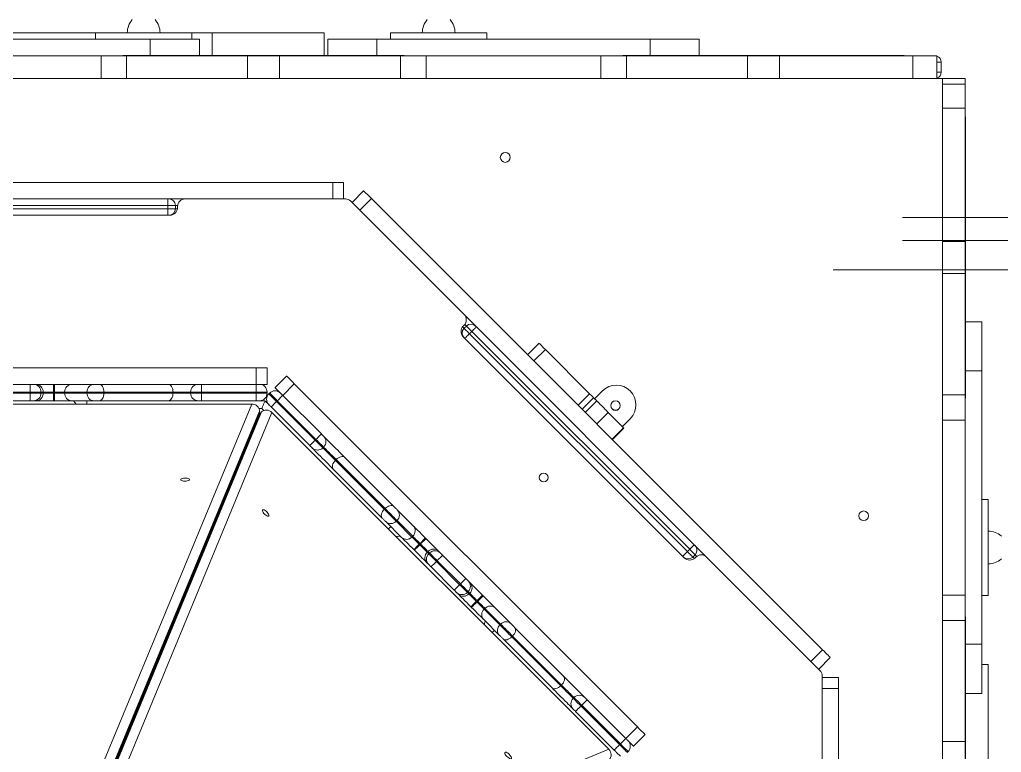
# Model space of a CAD drawing. Header units: millimetres. Extents: x -5427 to 5041, y -4732 to 3732.
# Drawn here: x -382 to 516, y 1415 to 2086 of the extents above; entities that cross this region are included whole.
import ezdxf

# ---------------------------------------------------------------- set-up
doc = ezdxf.new("R2010")
doc.units = ezdxf.units.MM
doc.layers.add('DIKOM_ОБЪЕКТ', color=7, linetype='Continuous')

msp = doc.modelspace()

# ---------------------------------------------------------------- linework, layer by layer
at = {"layer": 'DIKOM_ОБЪЕКТ', "color": 7, "linetype": 'Continuous', "lineweight": 15}
for p, q in [((-512.759, 2067.634), (-262.759, 2067.634)), ((-494.759, 2073.634), (-312.76, 2073.634)), ((-312.76, 2073.634), (-312.76, 2067.634)), ((-312.76, 2073.634), (-224.759, 2073.634)), ((-262.759, 2067.634), (-217.759, 2067.634)), ((-262.759, 2067.634), (-262.759, 2052.734)), ((-224.759, 2073.634), (-206.18, 2073.634)), ((-224.759, 2067.634), (-224.759, 2073.634)), ((-217.759, 2052.734), (-217.759, 2067.634)), ((-206.18, 2073.634), (-103.713, 2073.634)), ((-206.18, 2073.634), (-206.18, 2052.734)), ((-103.713, 2052.734), (-103.713, 2073.634)), ((-100.26, 2067.634), (-100.26, 2052.734)), ((-100.26, 2067.634), (-55.259, 2067.634)), ((-55.259, 2067.634), (194.741, 2067.634)), ((-55.259, 2067.634), (-55.259, 2052.734)), ((-42.76, 2073.634), (-42.76, 2067.634)), ((-42.76, 2073.634), (45.241, 2073.634)), ((45.241, 2067.634), (45.241, 2073.634)), ((194.741, 2067.634), (239.741, 2067.634)), ((194.741, 2067.634), (194.741, 2052.734)), ((239.741, 2052.734), (239.741, 2067.634)), ((-467.759, 2052.634), (-307.759, 2052.634)), ((-307.759, 2052.634), (-307.759, 2031.634)), ((-307.759, 2052.634), (-284.468, 2052.634)), ((-287.759, 2052.734), (-287.759, 2052.634)), ((-287.759, 2052.734), (-280.524, 2052.734)), ((-284.468, 2052.634), (-284.468, 2031.634)), ((-284.468, 2052.634), (-173.677, 2052.634)), ((-280.524, 2052.734), (-280.524, 2052.634)), ((-280.524, 2052.734), (-188.344, 2052.734)), ((-188.344, 2052.734), (-188.344, 2052.634)), ((-188.344, 2052.734), (-129.675, 2052.734)), ((-173.677, 2052.634), (-173.677, 2031.634)), ((-173.677, 2052.634), (-144.342, 2052.634)), ((-144.342, 2052.634), (-144.342, 2031.634)), ((-144.342, 2052.634), (-33.551, 2052.634)), ((-129.675, 2052.734), (-129.675, 2052.634)), ((-129.675, 2052.734), (-37.495, 2052.734)), ((-37.495, 2052.734), (-37.495, 2052.634)), ((-37.495, 2052.734), (-30.259, 2052.734)), ((-33.551, 2052.634), (-33.551, 2031.634)), ((-33.551, 2052.634), (-10.259, 2052.634)), ((-30.259, 2052.734), (-30.259, 2052.634)), ((-10.259, 2052.634), (-10.259, 2031.634)), ((-10.259, 2052.634), (149.741, 2052.634)), ((149.741, 2052.634), (149.741, 2031.634)), ((149.741, 2052.634), (173.032, 2052.634)), ((169.741, 2052.734), (169.741, 2052.634)), ((169.741, 2052.734), (176.976, 2052.734)), ((173.032, 2052.634), (173.032, 2031.634)), ((173.032, 2052.634), (283.823, 2052.634)), ((176.976, 2052.734), (176.976, 2052.634)), ((176.976, 2052.734), (269.156, 2052.734)), ((269.156, 2052.734), (269.156, 2052.634)), ((269.156, 2052.734), (327.825, 2052.734)), ((283.823, 2052.634), (283.823, 2031.634)), ((283.823, 2052.634), (313.158, 2052.634)), ((313.158, 2052.634), (313.158, 2031.634)), ((313.158, 2052.634), (435.093, 2052.634)), ((327.825, 2052.734), (327.825, 2052.634)), ((327.825, 2052.734), (420.005, 2052.734)), ((420.005, 2052.734), (420.005, 2052.634)), ((420.005, 2052.734), (427.241, 2052.734)), ((427.241, 2052.734), (427.241, 2052.634)), ((435.093, 2052.634), (435.093, 2031.634)), ((435.093, 2052.634), (457.241, 2052.634)), ((457.241, 2052.634), (457.241, 2031.634)), ((461.236, 2046.634), (457.241, 2046.634)), ((461.236, 2046.634), (461.236, 2037.634)), ((-337.764, 2031.859), (-437.764, 2031.859)), ((-337.759, 2031.634), (-437.759, 2031.634)), ((-337.759, 2031.634), (-307.759, 2031.634)), ((-307.759, 2031.634), (-284.468, 2031.634)), ((-284.468, 2031.634), (-173.677, 2031.634)), ((-173.677, 2031.634), (-144.342, 2031.634)), ((-144.342, 2031.634), (-33.551, 2031.634)), ((-33.551, 2031.634), (-10.259, 2031.634)), ((-10.259, 2031.634), (149.741, 2031.634)), ((149.741, 2031.634), (173.032, 2031.634)), ((173.032, 2031.634), (283.823, 2031.634)), ((283.823, 2031.634), (313.158, 2031.634)), ((313.158, 2031.634), (435.093, 2031.634)), ((435.093, 2031.634), (457.241, 2031.634)), ((457.236, 2032.203), (457.236, 2031.859)), ((457.241, 2037.634), (461.236, 2037.634)), ((462.241, 2031.634), (457.241, 2031.634)), ((483.241, 2031.634), (462.241, 2031.634)), ((462.241, 2026.634), (462.241, 2031.634)), ((483.241, 2026.634), (483.241, 2031.634)), ((483.241, 2026.634), (462.241, 2026.634)), ((462.241, 2026.634), (462.241, 2004.486)), ((483.241, 2026.634), (483.241, 2004.486)), ((483.241, 2004.486), (462.241, 2004.486)), ((462.241, 2004.486), (462.241, 1882.551)), ((483.241, 2004.486), (483.241, 1882.551)), ((483.341, 1996.634), (483.241, 1996.634)), ((483.341, 1996.634), (483.341, 1989.398)), ((483.341, 1989.398), (483.241, 1989.398)), ((483.341, 1989.398), (483.341, 1897.218)), ((-95.759, 1936.634), (-679.759, 1936.634)), ((-95.759, 1921.634), (-95.759, 1936.634)), ((-95.759, 1936.634), (-85.759, 1936.634)), ((-85.759, 1936.634), (-85.759, 1921.634)), ((-78.047, 1918.439), (-67.44, 1929.046)), ((-95.759, 1921.634), (-679.759, 1921.634)), ((-246.759, 1915.634), (-528.759, 1915.634)), ((-246.759, 1915.634), (-246.759, 1921.634)), ((-239.759, 1915.634), (-246.759, 1915.634)), ((-246.759, 1912.634), (-246.759, 1915.634)), ((-239.759, 1915.634), (-239.759, 1912.634)), ((-237.688, 1915.634), (-239.759, 1915.634)), ((-237.759, 1913.634), (-237.759, 1914.634)), ((-232.759, 1921.342), (-232.759, 1921.634)), ((-84.141, 1921.634), (-230.759, 1921.634)), ((24.484, 1815.909), (-79.191, 1919.584)), ((-60.369, 1921.974), (-70.976, 1911.368)), ((352.581, 1509.024), (-60.369, 1921.974)), ((-530.759, 1906.634), (-244.759, 1906.634)), ((-528.759, 1912.634), (-246.759, 1912.634)), ((-246.759, 1912.634), (-239.759, 1912.634)), ((-246.759, 1906.634), (-246.759, 1912.634)), ((-239.759, 1912.634), (-237.831, 1912.634)), ((341.975, 1498.418), (-70.976, 1911.368)), ((686.158, 1904.634), (425.741, 1904.634)), ((483.341, 1897.218), (483.241, 1897.218)), ((483.341, 1897.218), (483.341, 1838.55)), ((686.158, 1883.634), (425.741, 1883.634)), ((483.241, 1882.551), (462.241, 1882.551)), ((462.241, 1882.551), (462.241, 1853.217)), ((483.241, 1882.551), (483.241, 1853.217)), ((615.011, 1856.634), (362.241, 1856.634)), ((483.241, 1853.217), (462.241, 1853.217)), ((462.241, 1853.217), (462.241, 1742.426)), ((483.241, 1853.217), (483.241, 1742.426)), ((483.341, 1838.55), (483.241, 1838.55)), ((483.341, 1838.55), (483.341, 1746.37)), ((498.241, 1809.134), (483.341, 1809.134)), ((498.241, 1809.134), (498.241, 1764.134)), ((24.484, 1806.009), (23.777, 1805.302)), ((24.484, 1803.18), (26.605, 1805.302)), ((31.555, 1800.352), (29.434, 1798.231)), ((29.434, 1798.231), (228.838, 1598.827)), ((230.959, 1600.948), (31.555, 1800.352)), ((23.777, 1795.402), (226.009, 1593.17)), ((93.119, 1789.558), (82.583, 1779.022)), ((98.858, 1783.819), (88.322, 1773.284)), ((139.305, 1743.373), (98.858, 1783.819)), ((-165.759, 1766.903), (-609.759, 1766.903)), ((-165.759, 1751.903), (-165.759, 1766.903)), ((-165.759, 1766.903), (-155.759, 1766.903)), ((-155.759, 1766.903), (-155.759, 1751.903)), ((498.241, 1764.134), (483.341, 1764.134)), ((498.241, 1764.134), (498.241, 1514.134)), ((-148.567, 1748.924), (-137.96, 1759.53)), ((-130.889, 1752.459), (-141.496, 1741.853)), ((183.066, 1438.504), (-130.889, 1752.459)), ((-402.759, 1751.903), (-372.759, 1751.903)), ((-372.759, 1744.903), (-402.759, 1744.903)), ((-402.759, 1743.903), (-372.759, 1743.903)), ((-372.759, 1744.903), (-372.759, 1751.903)), ((-372.759, 1751.903), (-369.759, 1751.903)), ((-362.759, 1744.903), (-372.759, 1744.903)), ((-372.759, 1743.903), (-372.759, 1744.903)), ((-372.759, 1736.903), (-372.759, 1743.903)), ((-372.759, 1743.903), (-362.759, 1743.903)), ((-369.759, 1751.903), (-367.434, 1751.903)), ((-367.434, 1751.903), (-351.163, 1751.903)), ((-362.759, 1744.903), (-362.759, 1743.903)), ((-360.734, 1744.903), (-362.759, 1744.903)), ((-362.759, 1743.903), (-360.734, 1743.903)), ((-360.734, 1743.903), (-360.734, 1744.903)), ((-351.163, 1744.903), (-360.734, 1744.903)), ((-360.734, 1743.903), (-351.163, 1743.903)), ((-351.163, 1744.903), (-351.163, 1751.903)), ((-351.163, 1751.903), (-350.371, 1751.903)), ((-351.163, 1744.903), (-351.163, 1743.903)), ((-350.371, 1744.903), (-351.163, 1744.903)), ((-351.163, 1736.903), (-351.163, 1743.903)), ((-351.163, 1743.903), (-350.371, 1743.903)), ((-350.371, 1744.903), (-350.371, 1751.903)), ((-350.371, 1751.903), (-334.573, 1751.903)), ((-341.078, 1744.903), (-350.371, 1744.903)), ((-350.371, 1743.903), (-350.371, 1744.903)), ((-350.371, 1743.903), (-341.078, 1743.903)), ((-350.371, 1736.903), (-350.371, 1743.903)), ((-320.679, 1744.903), (-341.078, 1744.903)), ((-341.078, 1744.903), (-341.078, 1743.903)), ((-341.078, 1743.903), (-320.679, 1743.903)), ((-334.573, 1751.903), (-314.174, 1751.903)), ((-305.247, 1744.903), (-320.679, 1744.903)), ((-320.679, 1743.903), (-320.679, 1744.903)), ((-320.679, 1743.903), (-305.247, 1743.903)), ((-314.174, 1751.903), (-309.544, 1751.903)), ((-309.544, 1751.903), (-246.196, 1751.903)), ((-305.247, 1744.903), (-305.247, 1743.903)), ((-241.899, 1744.903), (-305.247, 1744.903)), ((-305.247, 1743.903), (-241.899, 1743.903)), ((-246.196, 1751.903), (-218.759, 1751.903)), ((-241.899, 1743.903), (-241.899, 1744.903)), ((-225.759, 1744.903), (-241.899, 1744.903)), ((-241.899, 1743.903), (-225.759, 1743.903)), ((-215.759, 1744.903), (-225.759, 1744.903)), ((-225.759, 1743.903), (-225.759, 1744.903)), ((-225.759, 1743.903), (-215.759, 1743.903)), ((-218.759, 1751.903), (-215.759, 1751.903)), ((-215.759, 1744.903), (-215.759, 1751.903)), ((-215.759, 1751.903), (-165.759, 1751.903)), ((-165.759, 1744.903), (-215.759, 1744.903)), ((-215.759, 1744.903), (-215.759, 1743.903)), ((-215.759, 1736.903), (-215.759, 1743.903)), ((-215.759, 1743.903), (-165.759, 1743.903)), ((-165.759, 1744.903), (-165.759, 1751.903)), ((-165.759, 1751.903), (-162.759, 1751.903)), ((-155.759, 1744.903), (-165.759, 1744.903)), ((-165.759, 1743.903), (-165.759, 1744.903)), ((-165.759, 1743.903), (-155.759, 1743.903)), ((-165.759, 1736.903), (-165.759, 1743.903)), ((-155.759, 1751.903), (-162.759, 1751.903)), ((-155.759, 1744.903), (-155.759, 1743.903)), ((-154.224, 1743.267), (-153.517, 1743.974)), ((139.305, 1743.373), (128.769, 1732.837)), ((143.914, 1738.763), (151.056, 1745.905)), ((483.341, 1746.37), (483.241, 1746.37)), ((483.341, 1746.37), (483.341, 1739.134)), ((-372.759, 1736.903), (-402.759, 1736.903)), ((-369.759, 1736.903), (-372.759, 1736.903)), ((-367.434, 1736.903), (-369.759, 1736.903)), ((-351.163, 1736.903), (-367.434, 1736.903)), ((-350.371, 1736.903), (-351.163, 1736.903)), ((-334.573, 1736.903), (-350.371, 1736.903)), ((-314.174, 1736.903), (-334.573, 1736.903)), ((-320.759, 1733.897), (-320.759, 1736.903)), ((-309.544, 1736.903), (-314.174, 1736.903)), ((-246.196, 1736.903), (-309.544, 1736.903)), ((-218.759, 1736.903), (-246.196, 1736.903)), ((-215.759, 1736.903), (-218.759, 1736.903)), ((-165.759, 1736.903), (-215.759, 1736.903)), ((-162.759, 1736.903), (-165.759, 1736.903)), ((-162.759, 1736.903), (-157.759, 1736.903)), ((-157.759, 1736.903), (-154.224, 1733.367)), ((-155.706, 1735.146), (-155.854, 1734.998)), ((-155.706, 1735.146), (-155.278, 1734.718)), ((-146.446, 1736.903), (-147.153, 1736.196)), ((-147.153, 1736.196), (-111.798, 1700.841)), ((-111.09, 1701.547), (-146.446, 1736.903)), ((-141.496, 1741.853), (-106.141, 1706.497)), ((142.996, 1739.682), (132.46, 1729.146)), ((145.899, 1736.778), (135.363, 1726.242)), ((145.899, 1736.778), (142.996, 1739.682)), ((483.241, 1742.426), (462.241, 1742.426)), ((462.241, 1742.426), (462.241, 1719.134)), ((483.241, 1742.426), (483.241, 1719.134)), ((483.341, 1739.134), (483.241, 1739.134)), ((-169.837, 1733.897), (-605.682, 1733.897)), ((-162.759, 1727.367), (-377.759, 1208.971)), ((-377.759, 1208.038), (-162.759, 1726.434)), ((-161.627, 1725.964), (-376.16, 1207.376)), ((-375.5, 1208.035), (-160.967, 1726.624)), ((-339.699, 1324.336), (-169.837, 1733.897)), ((-151.345, 1726.238), (-320.838, 1316.523)), ((-160.659, 1729.903), (-163.315, 1729.903)), ((-162.759, 1727.367), (-162.759, 1726.434)), ((-160.967, 1726.624), (-161.627, 1725.964)), ((-158.781, 1728.025), (-160.659, 1729.903)), ((-116.747, 1695.891), (-152.103, 1731.246)), ((156.844, 1418.049), (-151.345, 1726.238)), ((156.426, 1726.251), (145.89, 1715.715)), ((156.426, 1726.251), (170.531, 1712.147)), ((-378.227, 1205.704), (-163.227, 1724.099)), ((-162.947, 1723.984), (-377.48, 1205.395)), ((169.37, 1713.308), (176.512, 1720.449)), ((483.241, 1719.134), (462.241, 1719.134)), ((462.241, 1719.134), (462.241, 1559.134)), ((483.241, 1719.134), (483.241, 1559.134)), ((170.531, 1712.147), (159.995, 1701.61)), ((160.248, 1701.357), (170.784, 1711.893)), ((-111.798, 1700.841), (-111.09, 1701.547)), ((-104.019, 1694.476), (-104.726, 1693.769)), ((-92.607, 1683.064), (-93.314, 1682.357)), ((-93.314, 1682.357), (-48.52, 1637.564)), ((-47.813, 1638.271), (-92.607, 1683.064)), ((-84.618, 1684.975), (-39.825, 1640.181)), ((-50.431, 1629.575), (-95.225, 1674.369)), ((-191.953, 1654.836), (-191.606, 1654.705)), ((504.241, 1646.634), (498.241, 1646.634)), ((504.241, 1646.634), (504.241, 1558.634)), ((-48.52, 1637.564), (-47.813, 1638.271)), ((-36.551, 1636.908), (-22.127, 1622.484)), ((-36.901, 1627.358), (-37.608, 1626.651)), ((-37.608, 1626.651), (-23.184, 1612.227)), ((-22.477, 1612.934), (-36.901, 1627.358)), ((-32.734, 1611.877), (-47.158, 1626.301)), ((-23.184, 1612.227), (-22.477, 1612.934)), ((-10.956, 1611.313), (-10.396, 1610.753)), ((-21.003, 1600.146), (-21.563, 1600.706)), ((-15.906, 1606.363), (-16.613, 1605.656)), ((-16.613, 1605.656), (-16.053, 1605.096)), ((-16.053, 1605.096), (-15.346, 1605.803)), ((-15.346, 1605.803), (-15.906, 1606.363)), ((228.838, 1598.827), (230.959, 1600.948)), ((-8.578, 1599.035), (-9.285, 1598.328)), ((-9.285, 1598.328), (-7.853, 1596.896)), ((-7.146, 1597.603), (-8.578, 1599.035)), ((-7.853, 1596.896), (-7.146, 1597.603)), ((-0.075, 1590.532), (-0.782, 1589.825)), ((21.139, 1569.319), (-0.075, 1590.532)), ((1.109, 1599.247), (2.754, 1597.603)), ((4.875, 1595.482), (26.088, 1574.269)), ((235.909, 1595.999), (233.787, 1593.877)), ((235.909, 1593.17), (236.616, 1593.877)), ((350.19, 1490.202), (246.515, 1593.877)), ((-7.853, 1586.996), (-9.497, 1588.64)), ((15.482, 1563.662), (-5.732, 1584.875)), ((-0.782, 1589.825), (20.431, 1568.611)), ((20.431, 1568.611), (21.139, 1569.319)), ((28.21, 1572.147), (29.854, 1570.503)), ((19.247, 1559.896), (17.603, 1561.54)), ((28.21, 1562.248), (27.503, 1561.54)), ((27.503, 1561.54), (28.935, 1560.108)), ((29.642, 1560.816), (28.21, 1562.248)), ((28.935, 1560.108), (29.642, 1560.816)), ((41.36, 1558.997), (41.92, 1558.437)), ((483.241, 1559.134), (462.241, 1559.134)), ((462.241, 1559.134), (462.241, 1535.842)), ((483.241, 1559.134), (483.241, 1535.842)), ((498.241, 1558.634), (504.241, 1558.634)), ((31.313, 1547.83), (30.753, 1548.391)), ((36.41, 1554.047), (35.703, 1553.34)), ((35.703, 1553.34), (36.263, 1552.78)), ((36.263, 1552.78), (36.97, 1553.487)), ((36.97, 1553.487), (36.41, 1554.047)), ((43.541, 1546.916), (42.834, 1546.209)), ((42.834, 1546.209), (57.258, 1531.785)), ((57.965, 1532.492), (43.541, 1546.916)), ((53.09, 1547.266), (67.514, 1532.842)), ((56.908, 1522.236), (42.484, 1536.66)), ((483.341, 1539.134), (483.241, 1539.134)), ((483.341, 1539.134), (483.341, 1531.898)), ((57.258, 1531.785), (57.965, 1532.492)), ((70.788, 1529.568), (115.582, 1484.775)), ((483.241, 1535.842), (462.241, 1535.842)), ((462.241, 1535.842), (462.241, 1425.051)), ((483.241, 1535.842), (483.241, 1425.051)), ((483.341, 1531.898), (483.241, 1531.898)), ((483.341, 1531.898), (483.341, 1439.718)), ((104.975, 1474.168), (60.181, 1518.962)), ((68.877, 1521.58), (68.17, 1520.873)), ((68.17, 1520.873), (112.964, 1476.079)), ((113.671, 1476.786), (68.877, 1521.58)), ((498.241, 1514.134), (483.341, 1514.134)), ((498.241, 1514.134), (498.241, 1469.134)), ((341.975, 1498.418), (352.581, 1509.024)), ((359.652, 1501.953), (349.046, 1491.347)), ((504.241, 1495.681), (498.241, 1495.681)), ((504.241, 1495.681), (504.241, 1393.214)), ((352.241, 1338.634), (352.241, 1485.252)), ((352.241, 1483.634), (367.241, 1483.634)), ((367.241, 1483.634), (367.241, 1473.634)), ((112.964, 1476.079), (113.671, 1476.786)), ((367.241, 1473.634), (352.241, 1473.634)), ((352.241, 889.634), (352.241, 1473.634)), ((367.241, 889.634), (367.241, 1473.634)), ((124.376, 1464.667), (125.083, 1465.374)), ((483.341, 1469.134), (498.241, 1469.134)), ((132.154, 1458.303), (131.447, 1457.596)), ((131.447, 1457.596), (166.803, 1422.241)), ((167.51, 1422.948), (132.154, 1458.303)), ((137.104, 1463.253), (172.459, 1427.897)), ((161.853, 1417.29), (126.497, 1452.646)), ((172.459, 1427.897), (183.066, 1438.504)), ((483.341, 1439.718), (483.241, 1439.718)), ((483.341, 1439.718), (483.341, 1381.05)), ((190.137, 1431.433), (179.53, 1420.826)), ((166.803, 1422.241), (167.51, 1422.948)), ((483.241, 1425.051), (462.241, 1425.051)), ((462.241, 1425.051), (462.241, 1395.717)), ((483.241, 1425.051), (483.241, 1395.717)), ((-349.546, 1208.562), (156.844, 1418.049)), ((163.974, 1415.17), (167.51, 1411.634)), ((174.581, 1415.877), (173.874, 1415.17))]:
    msp.add_line(p, q, dxfattribs=at)
at = {"layer": 'DIKOM_ОБЪЕКТ', "color": 7, "linetype": 'Continuous', "lineweight": 15, "flags": 128}
for points in [[(-67.44, 1929.046), (-67.304, 1928.91), (-66.902, 1928.508), (-66.248, 1927.854), (-65.369, 1926.975), (-64.298, 1925.903), (-63.075, 1924.681), (-61.749, 1923.354), (-60.369, 1921.974)], [(26.605, 1805.302), (26.51, 1805.397), (26.228, 1805.679), (25.771, 1806.136), (25.155, 1806.752), (25.14, 1806.767)], [(25.692, 1814.288), (25.816, 1814.413), (25.898, 1814.494)], [(23.12, 1804.544), (23.65, 1804.015), (24.107, 1803.558), (24.389, 1803.276), (24.484, 1803.18)], [(24.484, 1803.18), (24.579, 1803.086), (24.861, 1802.804), (25.318, 1802.347), (25.934, 1801.731), (26.684, 1800.981), (27.539, 1800.125), (28.468, 1799.197), (29.434, 1798.231)], [(25.191, 1793.989), (25.272, 1794.07), (25.514, 1794.311), (25.906, 1794.703), (26.434, 1795.231), (27.076, 1795.874), (27.81, 1796.607), (28.606, 1797.403), (29.434, 1798.231)], [(31.555, 1800.352), (30.589, 1801.318), (29.661, 1802.246), (28.805, 1803.102), (28.055, 1803.852), (27.439, 1804.468), (26.982, 1804.925), (26.7, 1805.207), (26.605, 1805.302)], [(31.555, 1800.352), (32.383, 1801.18), (33.178, 1801.976), (33.912, 1802.709), (34.555, 1803.352), (35.082, 1803.88), (35.475, 1804.272), (35.716, 1804.513), (35.797, 1804.595)], [(93.119, 1789.558), (93.123, 1789.555), (93.297, 1789.38), (93.727, 1788.951), (94.396, 1788.282), (95.279, 1787.398), (96.345, 1786.333), (97.552, 1785.125), (98.858, 1783.819)], [(-137.96, 1759.53), (-137.825, 1759.394), (-137.422, 1758.992), (-136.769, 1758.339), (-135.889, 1757.459), (-134.818, 1756.388), (-133.595, 1755.165), (-132.269, 1753.839), (-130.889, 1752.459)], [(-305.247, 1744.903), (-305.329, 1746.269), (-305.574, 1747.582), (-305.971, 1748.792), (-306.506, 1749.853), (-307.157, 1750.723), (-307.9, 1751.37), (-308.706, 1751.768), (-309.544, 1751.903)], [(-309.544, 1736.903), (-308.706, 1737.037), (-307.9, 1737.436), (-307.157, 1738.083), (-306.506, 1738.953), (-305.971, 1740.014), (-305.574, 1741.224), (-305.329, 1742.537), (-305.247, 1743.903)], [(-241.899, 1744.903), (-241.981, 1746.269), (-242.226, 1747.582), (-242.623, 1748.792), (-243.158, 1749.853), (-243.809, 1750.723), (-244.552, 1751.37), (-245.358, 1751.768), (-246.196, 1751.903)], [(-246.196, 1736.903), (-245.358, 1737.037), (-244.552, 1737.436), (-243.809, 1738.083), (-243.158, 1738.953), (-242.623, 1740.014), (-242.226, 1741.224), (-241.981, 1742.537), (-241.899, 1743.903)], [(-154.224, 1743.267), (-154.088, 1743.131), (-153.686, 1742.729), (-153.032, 1742.075), (-152.153, 1741.196), (-151.081, 1740.125), (-149.859, 1738.902), (-148.532, 1737.575), (-147.153, 1736.196)], [(-146.446, 1736.903), (-147.825, 1738.282), (-149.152, 1739.609), (-150.374, 1740.832), (-151.446, 1741.903), (-152.325, 1742.782), (-152.979, 1743.436), (-153.381, 1743.838), (-153.517, 1743.974)], [(-143.617, 1743.974), (-144.202, 1744.559), (-145.424, 1745.781), (-146.496, 1746.853), (-147.375, 1747.732), (-148.029, 1748.386), (-148.431, 1748.788), (-148.567, 1748.924)], [(-143.617, 1743.974), (-143.577, 1743.933), (-143.456, 1743.812), (-143.26, 1743.616), (-142.996, 1743.353), (-142.675, 1743.031), (-142.308, 1742.665), (-141.91, 1742.266), (-141.496, 1741.853)], [(139.305, 1743.373), (140.029, 1742.648), (140.715, 1741.962), (141.341, 1741.337), (141.888, 1740.79), (142.338, 1740.339), (142.68, 1739.998), (142.901, 1739.776), (142.996, 1739.682)], [(-330.552, 1733.897), (-331.484, 1734.904), (-332.884, 1736.903)], [(-160.659, 1729.903), (-160.093, 1731.269), (-159.549, 1732.582), (-159.048, 1733.792), (-158.609, 1734.853), (-158.248, 1735.723), (-157.98, 1736.37), (-157.815, 1736.769), (-157.759, 1736.903)], [(-152.103, 1731.246), (-152.008, 1731.341), (-151.726, 1731.623), (-151.268, 1732.08), (-150.653, 1732.696), (-149.903, 1733.446), (-149.047, 1734.302), (-148.119, 1735.23), (-147.153, 1736.196)], [(-146.446, 1736.903), (-145.48, 1737.869), (-144.552, 1738.797), (-143.696, 1739.653), (-142.946, 1740.403), (-142.33, 1741.019), (-141.873, 1741.476), (-141.591, 1741.758), (-141.496, 1741.853)], [(145.899, 1736.778), (146.081, 1736.596), (146.522, 1736.155), (147.201, 1735.477), (148.081, 1734.596), (149.12, 1733.557), (150.264, 1732.413), (151.456, 1731.221), (152.634, 1730.043), (153.74, 1728.937), (154.717, 1727.961), (155.515, 1727.162), (156.095, 1726.582), (156.426, 1726.251)], [(-152.103, 1731.246), (-152.516, 1731.66), (-152.914, 1732.058), (-153.281, 1732.425), (-153.603, 1732.746), (-153.866, 1733.01), (-154.062, 1733.206), (-154.183, 1733.327), (-154.224, 1733.367)], [(170.531, 1712.147), (170.767, 1711.911), (170.784, 1711.893)], [(-116.747, 1695.891), (-116.652, 1695.986), (-116.37, 1696.267), (-115.913, 1696.725), (-115.298, 1697.341), (-114.547, 1698.091), (-113.692, 1698.946), (-112.763, 1699.875), (-111.798, 1700.841)], [(-111.798, 1700.841), (-110.418, 1699.461), (-109.092, 1698.135), (-107.869, 1696.912), (-106.798, 1695.841), (-105.918, 1694.961), (-105.265, 1694.308), (-104.862, 1693.905), (-104.726, 1693.769)], [(-111.09, 1701.547), (-110.125, 1702.513), (-109.196, 1703.442), (-108.34, 1704.297), (-107.59, 1705.047), (-106.975, 1705.663), (-106.517, 1706.121), (-106.236, 1706.402), (-106.141, 1706.497)], [(-104.019, 1694.476), (-104.155, 1694.612), (-104.558, 1695.015), (-105.211, 1695.668), (-106.09, 1696.548), (-107.162, 1697.619), (-108.384, 1698.842), (-109.711, 1700.168), (-111.09, 1701.547)], [(-106.141, 1706.497), (-105.727, 1706.084), (-105.329, 1705.685), (-104.962, 1705.319), (-104.641, 1704.997), (-104.377, 1704.734), (-104.181, 1704.538), (-104.06, 1704.417), (-104.019, 1704.376)], [(-104.019, 1704.376), (-103.887, 1704.243), (-103.491, 1703.848), (-102.842, 1703.198), (-101.952, 1702.309), (-100.843, 1701.2), (-99.539, 1699.896), (-98.068, 1698.425), (-96.463, 1696.82), (-94.759, 1695.115), (-92.994, 1693.351), (-91.207, 1691.564), (-89.438, 1689.794), (-87.725, 1688.082), (-86.107, 1686.463), (-84.618, 1684.975)], [(-114.626, 1693.769), (-114.667, 1693.81), (-114.787, 1693.931), (-114.983, 1694.127), (-115.247, 1694.391), (-115.569, 1694.712), (-115.935, 1695.079), (-116.333, 1695.477), (-116.747, 1695.891)], [(-95.225, 1674.369), (-96.713, 1675.857), (-98.332, 1677.475), (-100.044, 1679.188), (-101.814, 1680.957), (-103.601, 1682.744), (-105.365, 1684.509), (-107.069, 1686.213), (-108.675, 1687.818), (-110.146, 1689.289), (-111.45, 1690.594), (-112.559, 1691.703), (-113.448, 1692.591), (-114.098, 1693.241), (-114.493, 1693.637), (-114.626, 1693.769)], [(-104.726, 1693.769), (-104.581, 1693.624), (-104.152, 1693.195), (-103.457, 1692.499), (-102.523, 1691.566), (-101.389, 1690.432), (-100.103, 1689.146), (-98.716, 1687.759), (-97.285, 1686.328), (-95.87, 1684.913), (-94.528, 1683.571), (-93.314, 1682.357)], [(-92.607, 1683.064), (-93.821, 1684.278), (-95.163, 1685.62), (-96.578, 1687.035), (-98.009, 1688.466), (-99.396, 1689.853), (-100.682, 1691.139), (-101.816, 1692.273), (-102.749, 1693.207), (-103.445, 1693.902), (-103.874, 1694.331), (-104.019, 1694.476)], [(-95.225, 1674.369), (-95.723, 1675.057), (-96.011, 1675.908), (-96.079, 1676.891), (-95.924, 1677.967), (-95.552, 1679.095), (-94.977, 1680.232), (-94.221, 1681.333), (-93.314, 1682.357)], [(-92.607, 1683.064), (-91.583, 1683.972), (-90.482, 1684.727), (-89.345, 1685.302), (-88.217, 1685.674), (-87.141, 1685.829), (-86.158, 1685.761), (-85.306, 1685.473), (-84.618, 1684.975)], [(-234.866, 1664.76), (-234.688, 1664.336), (-234.171, 1663.949), (-233.36, 1663.635), (-232.327, 1663.42), (-231.165, 1663.325), (-229.976, 1663.357), (-228.866, 1663.513), (-227.933, 1663.781), (-227.262, 1664.136), (-226.91, 1664.546), (-226.91, 1664.975), (-227.262, 1665.386), (-227.933, 1665.74), (-228.866, 1666.008), (-229.976, 1666.164), (-231.165, 1666.197), (-232.327, 1666.101), (-233.36, 1665.886), (-234.171, 1665.571), (-234.688, 1665.185), (-234.866, 1664.76)], [(-198.024, 1639.192), (-198.256, 1639.307), (-198.373, 1639.357)], [(-196.964, 1641.754), (-197.123, 1641.828), (-197.314, 1641.91)], [(-154.25, 1631.368), (-154.075, 1631.794), (-154.167, 1632.433), (-154.518, 1633.229), (-155.097, 1634.111), (-155.851, 1635.001), (-156.715, 1635.819), (-157.61, 1636.493), (-158.459, 1636.963), (-159.185, 1637.187), (-159.723, 1637.145), (-160.027, 1636.842), (-160.068, 1636.303), (-159.844, 1635.577), (-159.374, 1634.729), (-158.7, 1633.833), (-157.882, 1632.97), (-156.993, 1632.215), (-156.111, 1631.637), (-155.315, 1631.286), (-154.675, 1631.194), (-154.25, 1631.368)], [(-50.431, 1629.575), (-50.929, 1630.263), (-51.217, 1631.114), (-51.285, 1632.098), (-51.13, 1633.173), (-50.758, 1634.301), (-50.183, 1635.438), (-49.428, 1636.539), (-48.52, 1637.564)], [(-48.52, 1637.564), (-47.287, 1636.33), (-45.923, 1634.966), (-44.485, 1633.528), (-43.034, 1632.077), (-41.631, 1630.674), (-40.336, 1629.379), (-39.203, 1628.247), (-38.281, 1627.324), (-37.608, 1626.651)], [(-47.813, 1638.271), (-46.789, 1639.178), (-45.688, 1639.933), (-44.551, 1640.508), (-43.423, 1640.88), (-42.347, 1641.035), (-41.364, 1640.968), (-40.513, 1640.679), (-39.825, 1640.181)], [(-36.901, 1627.358), (-37.574, 1628.032), (-38.496, 1628.954), (-39.629, 1630.086), (-40.924, 1631.381), (-42.326, 1632.784), (-43.778, 1634.235), (-45.216, 1635.673), (-46.58, 1637.038), (-47.813, 1638.271)], [(-39.825, 1640.181), (-39.405, 1639.762), (-38.939, 1639.296), (-38.45, 1638.807), (-37.965, 1638.322), (-37.51, 1637.867), (-37.109, 1637.466), (-36.784, 1637.141), (-36.551, 1636.908)], [(-47.158, 1626.301), (-47.39, 1626.534), (-47.716, 1626.859), (-48.117, 1627.26), (-48.572, 1627.715), (-49.057, 1628.2), (-49.546, 1628.689), (-50.012, 1629.155), (-50.431, 1629.575)], [(-44.626, 1619.519), (-43.951, 1620.195), (-43.335, 1620.81), (-42.878, 1621.268), (-42.596, 1621.549), (-42.501, 1621.645)], [(-22.127, 1622.484), (-21.344, 1621.701), (-20.33, 1620.687), (-19.109, 1619.465), (-17.706, 1618.063), (-16.154, 1616.511), (-14.487, 1614.844), (-12.741, 1613.098), (-10.956, 1611.313)], [(-33.928, 1613.071), (-36.331, 1612.648), (-37.702, 1612.595)], [(-21.563, 1600.706), (-23.348, 1602.492), (-25.094, 1604.237), (-26.761, 1605.904), (-28.313, 1607.456), (-29.715, 1608.859), (-30.937, 1610.08), (-31.95, 1611.094), (-32.734, 1611.877)], [(-23.184, 1612.227), (-22.723, 1611.766), (-22.127, 1611.17), (-21.409, 1610.451), (-20.584, 1609.627), (-19.671, 1608.714), (-18.69, 1607.733), (-17.663, 1606.706), (-16.613, 1605.656)], [(-15.906, 1606.363), (-16.956, 1607.414), (-17.983, 1608.44), (-18.964, 1609.421), (-19.877, 1610.334), (-20.701, 1611.159), (-21.42, 1611.877), (-22.016, 1612.473), (-22.477, 1612.934)], [(-15.906, 1606.363), (-14.94, 1607.329), (-14.012, 1608.258), (-13.156, 1609.113), (-12.406, 1609.863), (-11.79, 1610.479), (-11.333, 1610.936), (-11.051, 1611.218), (-10.956, 1611.313)], [(-15.346, 1605.803), (-14.38, 1606.769), (-13.452, 1607.697), (-12.596, 1608.553), (-11.846, 1609.303), (-11.23, 1609.919), (-10.773, 1610.376), (-10.491, 1610.658), (-10.396, 1610.753)], [(-10.396, 1610.753), (-8.486, 1608.842), (-6.623, 1606.98), (-4.857, 1605.214), (-3.232, 1603.589), (-1.789, 1602.145), (-0.565, 1600.921), (0.41, 1599.947), (1.109, 1599.247)], [(-21.563, 1600.706), (-21.468, 1600.802), (-21.186, 1601.083), (-20.729, 1601.54), (-20.113, 1602.156), (-19.363, 1602.906), (-18.507, 1603.762), (-17.579, 1604.69), (-16.613, 1605.656)], [(-21.003, 1600.146), (-20.908, 1600.241), (-20.626, 1600.523), (-20.169, 1600.981), (-19.553, 1601.596), (-18.803, 1602.346), (-17.947, 1603.202), (-17.019, 1604.131), (-16.053, 1605.096)], [(-9.497, 1588.64), (-10.197, 1589.34), (-11.171, 1590.315), (-12.396, 1591.539), (-13.839, 1592.982), (-15.464, 1594.608), (-17.23, 1596.374), (-19.092, 1598.235), (-21.003, 1600.146)], [(-16.053, 1605.096), (-14.929, 1603.972), (-13.834, 1602.877), (-12.795, 1601.838), (-11.839, 1600.882), (-10.99, 1600.033), (-10.27, 1599.313), (-9.697, 1598.739), (-9.285, 1598.328)], [(-8.578, 1599.035), (-8.989, 1599.447), (-9.563, 1600.02), (-10.283, 1600.74), (-11.132, 1601.589), (-12.088, 1602.545), (-13.127, 1603.584), (-14.222, 1604.679), (-15.346, 1605.803)], [(230.959, 1600.948), (231.787, 1601.776), (232.583, 1602.572), (233.316, 1603.305), (233.959, 1603.948), (234.487, 1604.476), (234.879, 1604.868), (235.12, 1605.109), (235.202, 1605.191)], [(235.909, 1595.999), (235.814, 1596.093), (235.532, 1596.375), (235.075, 1596.833), (234.459, 1597.448), (233.709, 1598.198), (232.853, 1599.054), (231.925, 1599.983), (230.959, 1600.948)], [(-7.853, 1596.896), (-7.717, 1596.76), (-7.315, 1596.358), (-6.661, 1595.704), (-5.782, 1594.825), (-4.71, 1593.753), (-3.488, 1592.531), (-2.161, 1591.204), (-0.782, 1589.825)], [(-0.075, 1590.532), (-1.454, 1591.912), (-2.781, 1593.238), (-4.003, 1594.46), (-5.075, 1595.532), (-5.954, 1596.411), (-6.607, 1597.065), (-7.01, 1597.467), (-7.146, 1597.603)], [(-0.075, 1590.532), (0.891, 1591.498), (1.82, 1592.426), (2.675, 1593.282), (3.425, 1594.032), (4.041, 1594.647), (4.498, 1595.105), (4.78, 1595.386), (4.875, 1595.482)], [(2.754, 1597.603), (2.795, 1597.562), (2.915, 1597.441), (3.111, 1597.245), (3.375, 1596.982), (3.697, 1596.66), (4.063, 1596.293), (4.461, 1595.896), (4.875, 1595.482)], [(224.595, 1594.584), (224.677, 1594.666), (224.918, 1594.907), (225.31, 1595.299), (225.838, 1595.827), (226.481, 1596.47), (227.214, 1597.203), (228.01, 1597.999), (228.838, 1598.827)], [(228.838, 1598.827), (229.803, 1597.861), (230.732, 1596.933), (231.588, 1596.077), (232.338, 1595.327), (232.953, 1594.711), (233.411, 1594.254), (233.692, 1593.972), (233.787, 1593.877)], [(233.787, 1593.877), (233.883, 1593.782), (234.164, 1593.5), (234.622, 1593.043), (235.151, 1592.514)], [(237.374, 1594.533), (237.358, 1594.549), (236.743, 1595.164), (236.285, 1595.622), (236.004, 1595.903), (235.909, 1595.999)], [(244.895, 1595.085), (245.02, 1595.21), (245.101, 1595.291)], [(-5.732, 1584.875), (-6.145, 1585.289), (-6.543, 1585.687), (-6.91, 1586.054), (-7.232, 1586.375), (-7.495, 1586.639), (-7.691, 1586.835), (-7.812, 1586.955), (-7.853, 1586.996)], [(-5.732, 1584.875), (-5.636, 1584.97), (-5.355, 1585.252), (-4.897, 1585.709), (-4.282, 1586.325), (-3.532, 1587.075), (-2.676, 1587.93), (-1.747, 1588.859), (-0.782, 1589.825)], [(21.139, 1569.319), (22.104, 1570.284), (23.033, 1571.213), (23.888, 1572.068), (24.639, 1572.819), (25.254, 1573.434), (25.712, 1573.891), (25.993, 1574.173), (26.088, 1574.269)], [(26.088, 1574.269), (26.502, 1573.855), (26.9, 1573.457), (27.267, 1573.09), (27.588, 1572.768), (27.852, 1572.505), (28.048, 1572.308), (28.169, 1572.188), (28.21, 1572.147)], [(15.482, 1563.662), (15.577, 1563.757), (15.858, 1564.039), (16.316, 1564.496), (16.931, 1565.111), (17.682, 1565.862), (18.537, 1566.717), (19.466, 1567.646), (20.431, 1568.611)], [(17.603, 1561.54), (17.562, 1561.581), (17.442, 1561.702), (17.246, 1561.898), (16.982, 1562.162), (16.66, 1562.483), (16.293, 1562.85), (15.896, 1563.248), (15.482, 1563.662)], [(20.431, 1568.611), (21.811, 1567.232), (23.137, 1565.905), (24.36, 1564.683), (25.431, 1563.612), (26.311, 1562.732), (26.964, 1562.079), (27.367, 1561.676), (27.503, 1561.54)], [(28.21, 1562.248), (28.074, 1562.383), (27.671, 1562.786), (27.018, 1563.439), (26.139, 1564.318), (25.067, 1565.39), (23.845, 1566.613), (22.518, 1567.939), (21.139, 1569.319)], [(29.854, 1570.503), (30.554, 1569.803), (31.528, 1568.829), (32.752, 1567.604), (34.195, 1566.161), (35.821, 1564.536), (37.587, 1562.77), (39.449, 1560.908), (41.36, 1558.997)], [(30.753, 1548.391), (28.842, 1550.301), (26.98, 1552.163), (25.214, 1553.929), (23.589, 1555.555), (22.146, 1556.998), (20.921, 1558.222), (19.947, 1559.196), (19.247, 1559.896)], [(28.935, 1560.108), (29.346, 1559.697), (29.919, 1559.124), (30.64, 1558.403), (31.489, 1557.555), (32.445, 1556.598), (33.483, 1555.559), (34.579, 1554.464), (35.703, 1553.34)], [(36.41, 1554.047), (35.286, 1555.171), (34.191, 1556.267), (33.152, 1557.306), (32.196, 1558.262), (31.347, 1559.11), (30.627, 1559.831), (30.053, 1560.404), (29.642, 1560.816)], [(36.41, 1554.047), (37.375, 1555.013), (38.304, 1555.942), (39.16, 1556.797), (39.91, 1557.547), (40.525, 1558.163), (40.983, 1558.62), (41.264, 1558.902), (41.36, 1558.997)], [(36.97, 1553.487), (37.936, 1554.453), (38.864, 1555.382), (39.72, 1556.237), (40.47, 1556.987), (41.085, 1557.603), (41.543, 1558.06), (41.825, 1558.342), (41.92, 1558.437)], [(41.92, 1558.437), (43.705, 1556.652), (45.45, 1554.906), (47.118, 1553.239), (48.67, 1551.687), (50.072, 1550.285), (51.293, 1549.063), (52.307, 1548.05), (53.09, 1547.266)], [(30.753, 1548.391), (30.848, 1548.486), (31.13, 1548.767), (31.587, 1549.225), (32.203, 1549.84), (32.953, 1550.59), (33.808, 1551.446), (34.737, 1552.375), (35.703, 1553.34)], [(31.313, 1547.83), (31.408, 1547.926), (31.69, 1548.207), (32.147, 1548.665), (32.763, 1549.28), (33.513, 1550.03), (34.369, 1550.886), (35.297, 1551.814), (36.263, 1552.78)], [(42.484, 1536.66), (41.7, 1537.443), (40.687, 1538.457), (39.465, 1539.678), (38.063, 1541.08), (36.511, 1542.632), (34.844, 1544.3), (33.098, 1546.045), (31.313, 1547.83)], [(36.263, 1552.78), (37.313, 1551.73), (38.34, 1550.703), (39.32, 1549.722), (40.233, 1548.81), (41.058, 1547.985), (41.777, 1547.266), (42.373, 1546.67), (42.834, 1546.209)], [(43.541, 1546.916), (43.08, 1547.377), (42.484, 1547.973), (41.765, 1548.692), (40.94, 1549.517), (40.028, 1550.43), (39.047, 1551.41), (38.02, 1552.437), (36.97, 1553.487)], [(43.202, 1531.691), (43.254, 1533.062), (43.678, 1535.466)], [(57.258, 1531.785), (57.931, 1531.112), (58.853, 1530.19), (59.986, 1529.057), (61.281, 1527.762), (62.683, 1526.36), (64.134, 1524.909), (65.573, 1523.471), (66.937, 1522.106), (68.17, 1520.873)], [(68.877, 1521.58), (67.644, 1522.813), (66.28, 1524.178), (64.841, 1525.616), (63.39, 1527.067), (61.988, 1528.469), (60.693, 1529.764), (59.56, 1530.897), (58.638, 1531.819), (57.965, 1532.492)], [(67.514, 1532.842), (67.747, 1532.61), (68.073, 1532.284), (68.474, 1531.883), (68.929, 1531.428), (69.414, 1530.943), (69.902, 1530.454), (70.369, 1529.988), (70.788, 1529.568)], [(68.877, 1521.58), (69.784, 1522.604), (70.54, 1523.706), (71.115, 1524.842), (71.487, 1525.97), (71.642, 1527.046), (71.574, 1528.029), (71.286, 1528.881), (70.788, 1529.568)], [(50.126, 1524.767), (50.801, 1525.442), (51.417, 1526.058), (51.874, 1526.515), (52.156, 1526.797), (52.251, 1526.892)], [(60.181, 1518.962), (59.762, 1519.381), (59.296, 1519.848), (58.807, 1520.336), (58.322, 1520.821), (57.867, 1521.277), (57.466, 1521.678), (57.14, 1522.003), (56.908, 1522.236)], [(60.181, 1518.962), (60.869, 1518.464), (61.721, 1518.176), (62.704, 1518.108), (63.78, 1518.263), (64.908, 1518.635), (66.045, 1519.21), (67.146, 1519.965), (68.17, 1520.873)], [(352.581, 1509.024), (353.961, 1507.645), (355.287, 1506.318), (356.51, 1505.096), (357.581, 1504.024), (358.461, 1503.145), (359.114, 1502.491), (359.517, 1502.089), (359.652, 1501.953)], [(113.671, 1476.786), (114.578, 1477.81), (115.334, 1478.912), (115.909, 1480.048), (116.281, 1481.176), (116.436, 1482.252), (116.368, 1483.235), (116.08, 1484.087), (115.582, 1484.775)], [(115.582, 1484.775), (117.07, 1483.287), (118.688, 1481.668), (120.401, 1479.955), (122.17, 1478.186), (123.957, 1476.399), (125.722, 1474.634), (127.426, 1472.931), (129.031, 1471.325), (130.502, 1469.854), (131.807, 1468.55), (132.916, 1467.441), (133.805, 1466.552), (134.454, 1465.902), (134.85, 1465.507), (134.983, 1465.374)], [(104.975, 1474.168), (105.663, 1473.67), (106.515, 1473.382), (107.498, 1473.314), (108.574, 1473.469), (109.702, 1473.841), (110.838, 1474.416), (111.94, 1475.172), (112.964, 1476.079)], [(124.376, 1454.768), (124.243, 1454.9), (123.848, 1455.296), (123.198, 1455.945), (122.309, 1456.834), (121.2, 1457.943), (119.896, 1459.248), (118.425, 1460.719), (116.819, 1462.324), (115.116, 1464.028), (113.351, 1465.793), (111.564, 1467.58), (109.795, 1469.349), (108.082, 1471.062), (106.463, 1472.68), (104.975, 1474.168)], [(112.964, 1476.079), (114.178, 1474.865), (115.52, 1473.523), (116.935, 1472.108), (118.365, 1470.678), (119.752, 1469.291), (121.039, 1468.004), (122.172, 1466.871), (123.106, 1465.937), (123.802, 1465.241), (124.231, 1464.812), (124.376, 1464.667)], [(125.083, 1465.374), (124.938, 1465.519), (124.509, 1465.948), (123.813, 1466.644), (122.88, 1467.578), (121.746, 1468.711), (120.46, 1469.998), (119.073, 1471.385), (117.642, 1472.815), (116.227, 1474.231), (114.885, 1475.572), (113.671, 1476.786)], [(124.376, 1464.667), (124.512, 1464.531), (124.914, 1464.129), (125.568, 1463.475), (126.447, 1462.596), (127.519, 1461.524), (128.741, 1460.302), (130.068, 1458.975), (131.447, 1457.596)], [(132.154, 1458.303), (130.775, 1459.682), (129.448, 1461.009), (128.226, 1462.231), (127.154, 1463.303), (126.275, 1464.182), (125.621, 1464.836), (125.219, 1465.238), (125.083, 1465.374)], [(134.983, 1465.374), (135.023, 1465.333), (135.144, 1465.213), (135.34, 1465.017), (135.604, 1464.752), (135.926, 1464.431), (136.292, 1464.064), (136.69, 1463.667), (137.104, 1463.253)], [(126.497, 1452.646), (126.593, 1452.741), (126.874, 1453.023), (127.332, 1453.48), (127.947, 1454.096), (128.697, 1454.846), (129.553, 1455.702), (130.482, 1456.63), (131.447, 1457.596)], [(132.154, 1458.303), (133.12, 1459.268), (134.049, 1460.197), (134.904, 1461.053), (135.654, 1461.803), (136.27, 1462.418), (136.727, 1462.876), (137.009, 1463.157), (137.104, 1463.253)], [(126.497, 1452.646), (126.084, 1453.06), (125.686, 1453.458), (125.319, 1453.825), (124.997, 1454.146), (124.734, 1454.41), (124.538, 1454.606), (124.417, 1454.726), (124.376, 1454.768)], [(183.066, 1438.504), (184.446, 1437.125), (185.772, 1435.798), (186.994, 1434.575), (188.066, 1433.504), (188.945, 1432.625), (189.599, 1431.971), (190.001, 1431.569), (190.137, 1431.433)], [(161.853, 1417.29), (161.948, 1417.386), (162.23, 1417.668), (162.687, 1418.125), (163.303, 1418.741), (164.053, 1419.491), (164.908, 1420.346), (165.837, 1421.275), (166.803, 1422.241)], [(166.803, 1422.241), (168.182, 1420.861), (169.509, 1419.534), (170.731, 1418.312), (171.803, 1417.24), (172.682, 1416.361), (173.335, 1415.708), (173.738, 1415.305), (173.874, 1415.17)], [(167.51, 1422.948), (168.475, 1423.913), (169.404, 1424.842), (170.26, 1425.698), (171.01, 1426.448), (171.625, 1427.063), (172.083, 1427.521), (172.364, 1427.802), (172.459, 1427.897)], [(174.581, 1415.877), (174.445, 1416.013), (174.042, 1416.415), (173.389, 1417.068), (172.51, 1417.948), (171.438, 1419.019), (170.216, 1420.242), (168.889, 1421.568), (167.51, 1422.948)], [(172.459, 1427.897), (172.873, 1427.483), (173.271, 1427.086), (173.638, 1426.719), (173.959, 1426.397), (174.223, 1426.133), (174.419, 1425.937), (174.54, 1425.817), (174.581, 1425.776)], [(179.53, 1420.826), (179.395, 1420.962), (178.992, 1421.365), (178.339, 1422.018), (177.459, 1422.897), (176.388, 1423.969), (175.165, 1425.191), (174.581, 1425.776)], [(61.975, 1415.144), (61.8, 1414.718), (61.893, 1414.079), (62.244, 1413.283), (62.822, 1412.401), (63.577, 1411.511), (64.44, 1410.693), (65.336, 1410.019), (66.184, 1409.55), (66.91, 1409.325), (67.448, 1409.367), (67.752, 1409.67), (67.793, 1410.209), (67.569, 1410.935), (67.099, 1411.783), (66.425, 1412.679), (65.607, 1413.542), (64.718, 1414.296), (63.836, 1414.875), (63.04, 1415.226), (62.401, 1415.318), (61.975, 1415.144)], [(163.974, 1415.17), (163.933, 1415.21), (163.813, 1415.331), (163.617, 1415.527), (163.353, 1415.791), (163.031, 1416.112), (162.665, 1416.479), (162.267, 1416.877), (161.853, 1417.29)]]:
    msp.add_lwpolyline(points, dxfattribs=at)
at = {"layer": 'DIKOM_ОБЪЕКТ', "color": 7, "linetype": 'Continuous', "lineweight": 15}
for centre, radius in [((62.241, 1959.634), 4.574), ((163.077, 1732.47), 4.4), ((163.11, 1732.474), 4.317), ((97.316, 1666.709), 4), ((390.241, 1631.634), 4.4)]:
    msp.add_circle(centre, radius, dxfattribs=at)
for centre, radius, start, end in [((-265.083, 2073.474), 18.677, 139.378843, 179.509067), ((-272.436, 2073.474), 18.677, 0.490933, 40.621157), ((4.917, 2073.474), 18.677, 139.378843, 179.509067), ((-2.436, 2073.474), 18.677, 0.490933, 40.621157), ((455.236, 2046.634), 6, 0, 70.484261), ((455.236, 2037.634), 6, 289.515739, 0), ((-245.759, 1915.634), 6, 0, 90), ((-230.759, 1914.634), 7, 90, 180), ((-84.141, 1914.634), 7, 45, 90), ((-245.759, 1912.634), 6, 270, 0), ((-244.759, 1913.634), 7, 270, 0), ((19.534, 1810.959), 7, 315, 45), ((30.848, 1801.059), 6, 45, 135), ((28.726, 1800.352), 7, 135, 225), ((28.726, 1798.938), 6, 135, 225), ((-369.759, 1744.903), 7, 0, 90), ((-369.759, 1743.903), 7, 270, 0), ((-367.587, 1745.05), 6.854, 358.768977, 88.721938), ((-367.587, 1743.756), 6.855, 271.280311, 1.228774), ((-334.316, 1745.142), 6.766, 92.172405, 182.026277), ((-334.316, 1743.664), 6.766, 177.975991, 267.825327), ((-313.918, 1745.142), 6.766, 92.172405, 182.026277), ((-313.917, 1743.664), 6.766, 177.975991, 267.825327), ((-218.759, 1744.903), 7, 90, 180), ((-218.759, 1743.903), 7, 180, 270), ((-162.759, 1744.903), 7, 0, 90), ((-162.759, 1743.903), 7, 270, 0), ((-149.274, 1738.317), 7, 135, 225), ((-148.567, 1739.024), 7, 45, 135), ((163.784, 1733.177), 18, 45, 135), ((163.784, 1733.177), 18, 315, 45), ((-159.948, 1730.901), 6.002, 45.015461, 60.202448), ((-108.969, 1699.426), 7, 315, 45), ((-109.676, 1698.719), 7, 225, 315), ((-41.514, 1632.309), 6.766, 312.979284, 42.821951), ((-42.558, 1631.264), 6.767, 227.179763, 317.018282), ((-27.089, 1617.884), 6.766, 312.974668, 42.826357), ((504.08, 1598.957), 18.677, 49.378843, 89.509067), ((-28.134, 1616.839), 6.766, 227.1725, 317.025545), ((-3.628, 1594.293), 6.855, 46.282734, 136.226893), ((-2.196, 1592.653), 7, 45, 135), ((231.666, 1600.241), 6, 315, 45), ((-4.543, 1593.378), 6.855, 133.773058, 223.71767), ((-2.903, 1591.946), 7, 135, 225), ((229.545, 1598.12), 6, 225, 315), ((230.959, 1598.12), 7, 225, 315), ((241.566, 1588.927), 7, 45, 135), ((504.08, 1606.311), 18.677, 270.490933, 310.621157), ((23.26, 1567.197), 7, 315, 45), ((24.9, 1565.765), 6.854, 313.770237, 43.720367), ((22.553, 1566.49), 7, 225, 315), ((23.985, 1564.851), 6.855, 226.282729, 316.226899), ((47.446, 1541.259), 6.766, 132.976416, 222.824587), ((48.491, 1542.304), 6.766, 47.1725, 137.025545), ((61.871, 1526.835), 6.766, 132.979276, 222.821915), ((62.915, 1527.879), 6.767, 47.179763, 137.018282), ((345.241, 1485.252), 7, 0, 45), ((129.326, 1459.717), 7, 135, 225), ((130.033, 1460.424), 7, 45, 135), ((169.631, 1420.826), 7, 315, 45)]:
    msp.add_arc(centre, radius, start, end, dxfattribs=at)
for centre, major_axis, start_param, end_param in [((-169.837, 1727.367), (-7.078, 0), 3.1415927, 4.712389), ((-169.837, 1726.434), (-7.078, 0), 2.7760951, 3.1415927), ((-156.622, 1720.96), (-5.005, 5.005), 0, 0.3654976), ((-155.963, 1721.62), (-5.005, 5.005), 4.712389, 6.2831853), ((152.226, 1413.431), (-5.005, 5.005), 3.1415927, 4.712389)]:
    msp.add_ellipse(centre, major_axis=major_axis, ratio=0.9227255, start_param=start_param, end_param=end_param, dxfattribs=at)

doc.saveas('drawing.dxf')
